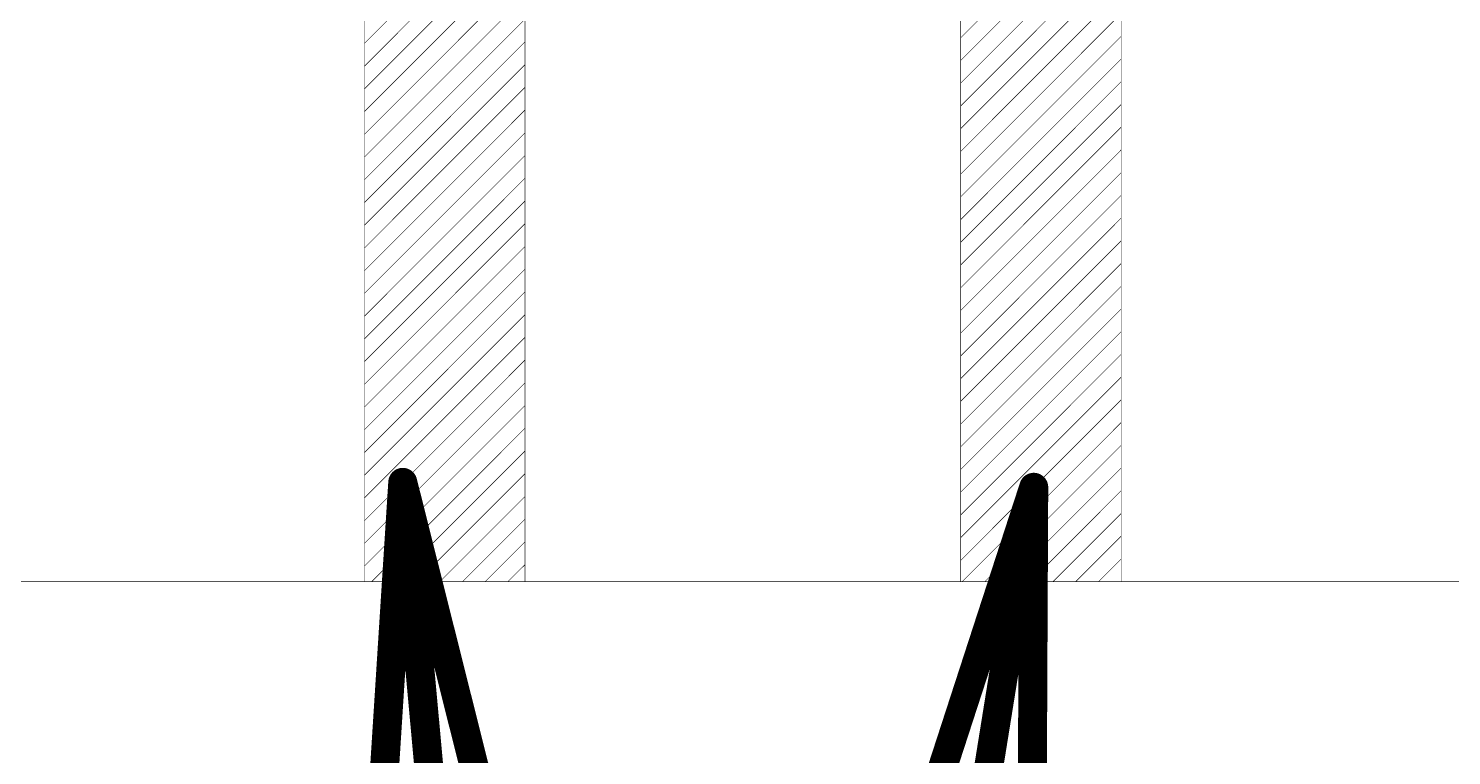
# Model space of a CAD drawing. Header units: millimetres. Extents: x 3362 to 3827, y -139 to 191.
# Drawn here: x 3458.38 to 3464.62, y 112.62 to 115.81 of the extents above; entities that cross this region are included whole.
import ezdxf

# ---------------------------------------------------------------- set-up
doc = ezdxf.new("R2010")
doc.units = ezdxf.units.MM
doc.header["$LTSCALE"] = 23.1
doc.layers.get('0').update_dxf_attribs({"linetype": 'CONTINUOUS'})

# ---------------------------------------------------------------- blocks, each defined once
blk = doc.blocks.new('PAD_R1')
at = {"const_width": 0.5}
blk.add_lwpolyline([(0.25, 0, 1), (-0.25, 0, 1)], format="xyb", close=True, dxfattribs=at)

msp = doc.modelspace()

# ---------------------------------------------------------------- linework, layer by layer
for points, const_width in [([(3459.8512, 126.9833), (3459.8512, 113.3834)], 0.00254), ([(3459.8512, 113.3834), (3459.8512, 126.9833)], 0.00254), ([(3460.5546, 126.9833), (3460.5546, 113.3834)], 0.00254), ([(3460.5546, 126.9833), (3460.5546, 113.3834)], 0.00254), ([(3462.4647, 113.3834), (3462.4647, 126.9833)], 0.00254), ([(3462.4647, 113.3834), (3462.4647, 126.9833)], 0.00254), ([(3463.168, 126.9833), (3463.168, 113.3834)], 0.00254), ([(3463.168, 113.3834), (3463.168, 126.9833)], 0.00254), ([(3463.168, 116.4697), (3462.4647, 115.7664)], 0.00254), ([(3460.5546, 116.4451), (3459.8512, 115.7417)], 0.00254), ([(3460.5546, 116.3455), (3459.8512, 115.6422)], 0.00254), ([(3463.168, 116.3701), (3462.4647, 115.6668)], 0.00254), ([(3460.5546, 116.2459), (3459.8512, 115.5426)], 0.00254), ([(3463.168, 116.2706), (3462.4647, 115.5672)], 0.00254), ([(3463.168, 116.171), (3462.4647, 115.4677)], 0.00254), ([(3460.5546, 116.1464), (3459.8512, 115.443)], 0.00254), ([(3460.5546, 116.0468), (3459.8512, 115.3435)], 0.00254), ([(3463.168, 116.0714), (3462.4647, 115.3681)], 0.00254), ([(3463.168, 115.9719), (3462.4647, 115.2685)], 0.00254), ([(3460.5546, 115.9472), (3459.8512, 115.2439)], 0.00254), ([(3460.5546, 115.8477), (3459.8512, 115.1443)], 0.00254), ([(3463.168, 115.8723), (3462.4647, 115.169)], 0.00254), ([(3460.5546, 115.7481), (3459.8512, 115.0448)], 0.00254), ([(3463.168, 115.7727), (3462.4647, 115.0694)], 0.00254), ([(3463.168, 115.6732), (3462.4647, 114.9698)], 0.00254), ([(3460.5546, 115.6485), (3459.8512, 114.9452)], 0.00254), ([(3460.5546, 115.549), (3459.8512, 114.8456)], 0.00254), ([(3463.168, 115.5736), (3462.4647, 114.8703)], 0.00254), ([(3463.168, 115.474), (3462.4647, 114.7707)], 0.00254), ([(3460.5546, 115.4494), (3459.8512, 114.7461)], 0.00254), ([(3460.5546, 115.3498), (3459.8512, 114.6465)], 0.00254), ([(3463.168, 115.3745), (3462.4647, 114.6711)], 0.00254), ([(3460.5546, 115.2503), (3459.8512, 114.5469)], 0.00254), ([(3463.168, 115.2749), (3462.4647, 114.5716)], 0.00254), ([(3463.168, 115.1753), (3462.4647, 114.472)], 0.00254), ([(3460.5546, 115.1507), (3459.8512, 114.4474)], 0.00254), ([(3460.5546, 115.0511), (3459.8512, 114.3478)], 0.00254), ([(3463.168, 115.0758), (3462.4647, 114.3724)], 0.00254), ([(3463.168, 114.9762), (3462.4647, 114.2729)], 0.00254), ([(3460.5546, 114.9515), (3459.8512, 114.2482)], 0.00254), ([(3460.5546, 114.852), (3459.8512, 114.1487)], 0.00254), ([(3463.168, 114.8766), (3462.4647, 114.1733)], 0.00254), ([(3460.5546, 114.7524), (3459.8512, 114.0491)], 0.00254), ([(3463.168, 114.777), (3462.4647, 114.0737)], 0.00254), ([(3463.168, 114.6775), (3462.4647, 113.9742)], 0.00254), ([(3460.5546, 114.6528), (3459.8512, 113.9495)], 0.00254), ([(3460.5546, 114.5533), (3459.8512, 113.8499)], 0.00254), ([(3463.168, 114.5779), (3462.4647, 113.8748)], 0.00254), ([(3463.168, 114.4786), (3462.4647, 113.7753)], 0.00254), ([(3460.5546, 114.4537), (3459.8512, 113.7504)], 0.00254), ([(3460.5546, 114.3541), (3459.8512, 113.6508)], 0.00254), ([(3463.168, 114.379), (3462.4647, 113.6757)], 0.00254), ([(3460.5546, 114.2546), (3459.8512, 113.5512)], 0.00254), ([(3463.168, 114.2795), (3462.4647, 113.5761)], 0.00254), ([(3463.168, 114.1799), (3462.4647, 113.4766)], 0.00254), ([(3460.5546, 114.155), (3459.8512, 113.4517)], 0.00254), ([(3460.5546, 114.0554), (3459.8825, 113.3834)], 0.00254), ([(3463.168, 114.0803), (3462.471, 113.3834)], 0.00254), ([(3463.168, 113.9808), (3462.5706, 113.3834)], 0.00254), ([(3460.5546, 113.9559), (3459.9821, 113.3834)], 0.00254), ([(3460.0189, 113.8185), (3459.7613, 109.7781), (3461.0059, 109.8921)], 0.127), ([(3460.0189, 113.8185), (3461.0235, 102.8482)], 0.127), ([(3461.0059, 109.8921), (3460.0189, 113.8185)], 0.127), ([(3460.5546, 113.8563), (3460.0816, 113.3834)], 0.00254), ([(3462.7849, 113.7969), (3461.0235, 102.8642)], 0.127), ([(3462.7849, 113.7969), (3461.5317, 109.9472), (3462.7656, 109.7484)], 0.127), ([(3463.168, 113.8812), (3462.6701, 113.3834)], 0.00254), ([(3462.7656, 109.7484), (3462.7849, 113.7969)], 0.127), ([(3460.5546, 113.7567), (3460.1812, 113.3834)], 0.00254), ([(3463.168, 113.7816), (3462.7697, 113.3834)], 0.00254), ([(3463.168, 113.6821), (3462.8693, 113.3834)], 0.00254), ([(3460.5546, 113.6572), (3460.2808, 113.3834)], 0.00254), ([(3460.5546, 113.5576), (3460.3803, 113.3834)], 0.00254), ([(3463.168, 113.5825), (3462.9688, 113.3834)], 0.00254), ([(3463.168, 113.4829), (3463.0684, 113.3834)], 0.00254), ([(3460.5546, 113.458), (3460.4796, 113.3834)], 0.00254), ([(3458.8512, 113.3834), (3464.168, 113.3834)], 0.00254)]:
    msp.add_lwpolyline(points, dxfattribs=dict(const_width=const_width))
at = {"const_width": 0.00254}
msp.add_lwpolyline([(3468.598, 113.3834), (3437.7553, 113.3834, 0.196021), (3436.0072, 112.6706)], format="xyb", dxfattribs=at)

# ---------------------------------------------------------------- block references
for p, xscale, yscale in [((3459.8512, 115.7417), 0.00254, 0.00254), ((3460.5546, 115.7481), 0.00254, 0.00254), ((3462.4647, 115.7664), 0.00254, 0.00254), ((3463.168, 115.7727), 0.00254, 0.00254), ((3462.4647, 115.6668), 0.00254, 0.00254), ((3463.168, 115.6732), 0.00254, 0.00254), ((3459.8512, 115.6422), 0.00254, 0.00254), ((3460.5546, 115.6485), 0.00254, 0.00254), ((3459.8512, 115.5426), 0.00254, 0.00254), ((3460.5546, 115.549), 0.00254, 0.00254), ((3462.4647, 115.5672), 0.00254, 0.00254), ((3463.168, 115.5736), 0.00254, 0.00254), ((3463.168, 115.474), 0.00254, 0.00254), ((3459.8512, 115.443), 0.00254, 0.00254), ((3460.5546, 115.4494), 0.00254, 0.00254), ((3462.4647, 115.4677), 0.00254, 0.00254), ((3459.8512, 115.3435), 0.00254, 0.00254), ((3460.5546, 115.3498), 0.00254, 0.00254), ((3462.4647, 115.3681), 0.00254, 0.00254), ((3463.168, 115.3745), 0.00254, 0.00254), ((3459.8512, 115.2439), 0.00254, 0.00254), ((3460.5546, 115.2503), 0.00254, 0.00254), ((3462.4647, 115.2685), 0.00254, 0.00254), ((3463.168, 115.2749), 0.00254, 0.00254), ((3462.4647, 115.169), 0.00254, 0.00254), ((3463.168, 115.1753), 0.00254, 0.00254), ((3459.8512, 115.1443), 0.00254, 0.00254), ((3460.5546, 115.1507), 0.00254, 0.00254), ((3459.8512, 115.0448), 0.00254, 0.00254), ((3460.5546, 115.0511), 0.00254, 0.00254), ((3462.4647, 115.0694), 0.00254, 0.00254), ((3463.168, 115.0758), 0.00254, 0.00254), ((3462.4647, 114.9698), 0.00254, 0.00254), ((3463.168, 114.9762), 0.00254, 0.00254), ((3459.8512, 114.9452), 0.00254, 0.00254), ((3460.5546, 114.9515), 0.00254, 0.00254), ((3459.8512, 114.8456), 0.00254, 0.00254), ((3460.5546, 114.852), 0.00254, 0.00254), ((3462.4647, 114.8703), 0.00254, 0.00254), ((3463.168, 114.8766), 0.00254, 0.00254), ((3459.8512, 114.7461), 0.00254, 0.00254), ((3460.5546, 114.7524), 0.00254, 0.00254), ((3462.4647, 114.7707), 0.00254, 0.00254), ((3463.168, 114.777), 0.00254, 0.00254), ((3462.4647, 114.6711), 0.00254, 0.00254), ((3463.168, 114.6775), 0.00254, 0.00254), ((3459.8512, 114.6465), 0.00254, 0.00254), ((3460.5546, 114.6528), 0.00254, 0.00254), ((3459.8512, 114.5469), 0.00254, 0.00254), ((3460.5546, 114.5533), 0.00254, 0.00254), ((3462.4647, 114.5716), 0.00254, 0.00254), ((3463.168, 114.5779), 0.00254, 0.00254), ((3462.4647, 114.472), 0.00254, 0.00254), ((3463.168, 114.4786), 0.00254, 0.00254), ((3459.8512, 114.4474), 0.00254, 0.00254), ((3460.5546, 114.4537), 0.00254, 0.00254), ((3459.8512, 114.3478), 0.00254, 0.00254), ((3460.5546, 114.3541), 0.00254, 0.00254), ((3462.4647, 114.3724), 0.00254, 0.00254), ((3463.168, 114.379), 0.00254, 0.00254), ((3459.8512, 114.2482), 0.00254, 0.00254), ((3460.5546, 114.2546), 0.00254, 0.00254), ((3462.4647, 114.2729), 0.00254, 0.00254), ((3463.168, 114.2795), 0.00254, 0.00254), ((3462.4647, 114.1733), 0.00254, 0.00254), ((3463.168, 114.1799), 0.00254, 0.00254), ((3459.8512, 114.1487), 0.00254, 0.00254), ((3460.5546, 114.155), 0.00254, 0.00254), ((3459.8512, 114.0491), 0.00254, 0.00254), ((3460.5546, 114.0554), 0.00254, 0.00254), ((3462.4647, 114.0737), 0.00254, 0.00254), ((3463.168, 114.0803), 0.00254, 0.00254), ((3462.4647, 113.9742), 0.00254, 0.00254), ((3463.168, 113.9808), 0.00254, 0.00254), ((3459.8512, 113.9495), 0.00254, 0.00254), ((3460.5546, 113.9559), 0.00254, 0.00254), ((3459.8512, 113.8499), 0.00254, 0.00254), ((3460.0189, 113.8185), 0.127, 0.127), ((3460.0189, 113.8185), 0.127, 0.127), ((3460.0189, 113.8185), 0.127, 0.127), ((3460.5546, 113.8563), 0.00254, 0.00254), ((3462.4647, 113.8748), 0.00254, 0.00254), ((3462.7849, 113.7969), 0.127, 0.127), ((3462.7849, 113.7969), 0.127, 0.127), ((3462.7849, 113.7969), 0.127, 0.127), ((3463.168, 113.8812), 0.00254, 0.00254), ((3459.8512, 113.7504), 0.00254, 0.00254), ((3460.5546, 113.7567), 0.00254, 0.00254), ((3462.4647, 113.7753), 0.00254, 0.00254), ((3463.168, 113.7816), 0.00254, 0.00254), ((3462.4647, 113.6757), 0.00254, 0.00254), ((3463.168, 113.6821), 0.00254, 0.00254), ((3459.8512, 113.6508), 0.00254, 0.00254), ((3460.5546, 113.6572), 0.00254, 0.00254), ((3459.8512, 113.5512), 0.00254, 0.00254), ((3460.5546, 113.5576), 0.00254, 0.00254), ((3462.4647, 113.5761), 0.00254, 0.00254), ((3463.168, 113.5825), 0.00254, 0.00254), ((3462.4647, 113.4766), 0.00254, 0.00254), ((3463.168, 113.4829), 0.00254, 0.00254), ((3459.8512, 113.4517), 0.00254, 0.00254), ((3460.5546, 113.458), 0.00254, 0.00254), ((3458.8512, 113.3834), 0.00254, 0.00254), ((3459.8512, 113.3834), 0.00254, 0.00254), ((3459.8512, 113.3834), 0.00254, 0.00254), ((3459.8825, 113.3834), 0.00254, 0.00254), ((3459.9821, 113.3834), 0.00254, 0.00254), ((3460.0816, 113.3834), 0.00254, 0.00254), ((3460.1812, 113.3834), 0.00254, 0.00254), ((3460.2808, 113.3834), 0.00254, 0.00254), ((3460.3803, 113.3834), 0.00254, 0.00254), ((3460.4796, 113.3834), 0.00254, 0.00254), ((3460.5546, 113.3834), 0.00254, 0.00254), ((3460.5546, 113.3834), 0.00254, 0.00254), ((3462.4647, 113.3834), 0.00254, 0.00254), ((3462.4647, 113.3834), 0.00254, 0.00254), ((3462.471, 113.3834), 0.00254, 0.00254), ((3462.5706, 113.3834), 0.00254, 0.00254), ((3462.6701, 113.3834), 0.00254, 0.00254), ((3462.7697, 113.3834), 0.00254, 0.00254), ((3462.8693, 113.3834), 0.00254, 0.00254), ((3462.9688, 113.3834), 0.00254, 0.00254), ((3463.0684, 113.3834), 0.00254, 0.00254), ((3463.168, 113.3834), 0.00254, 0.00254), ((3463.168, 113.3834), 0.00254, 0.00254), ((3464.168, 113.3834), 0.00254, 0.00254)]:
    msp.add_blockref('PAD_R1', p, dxfattribs=dict(xscale=xscale, yscale=yscale))

doc.saveas('drawing.dxf')
